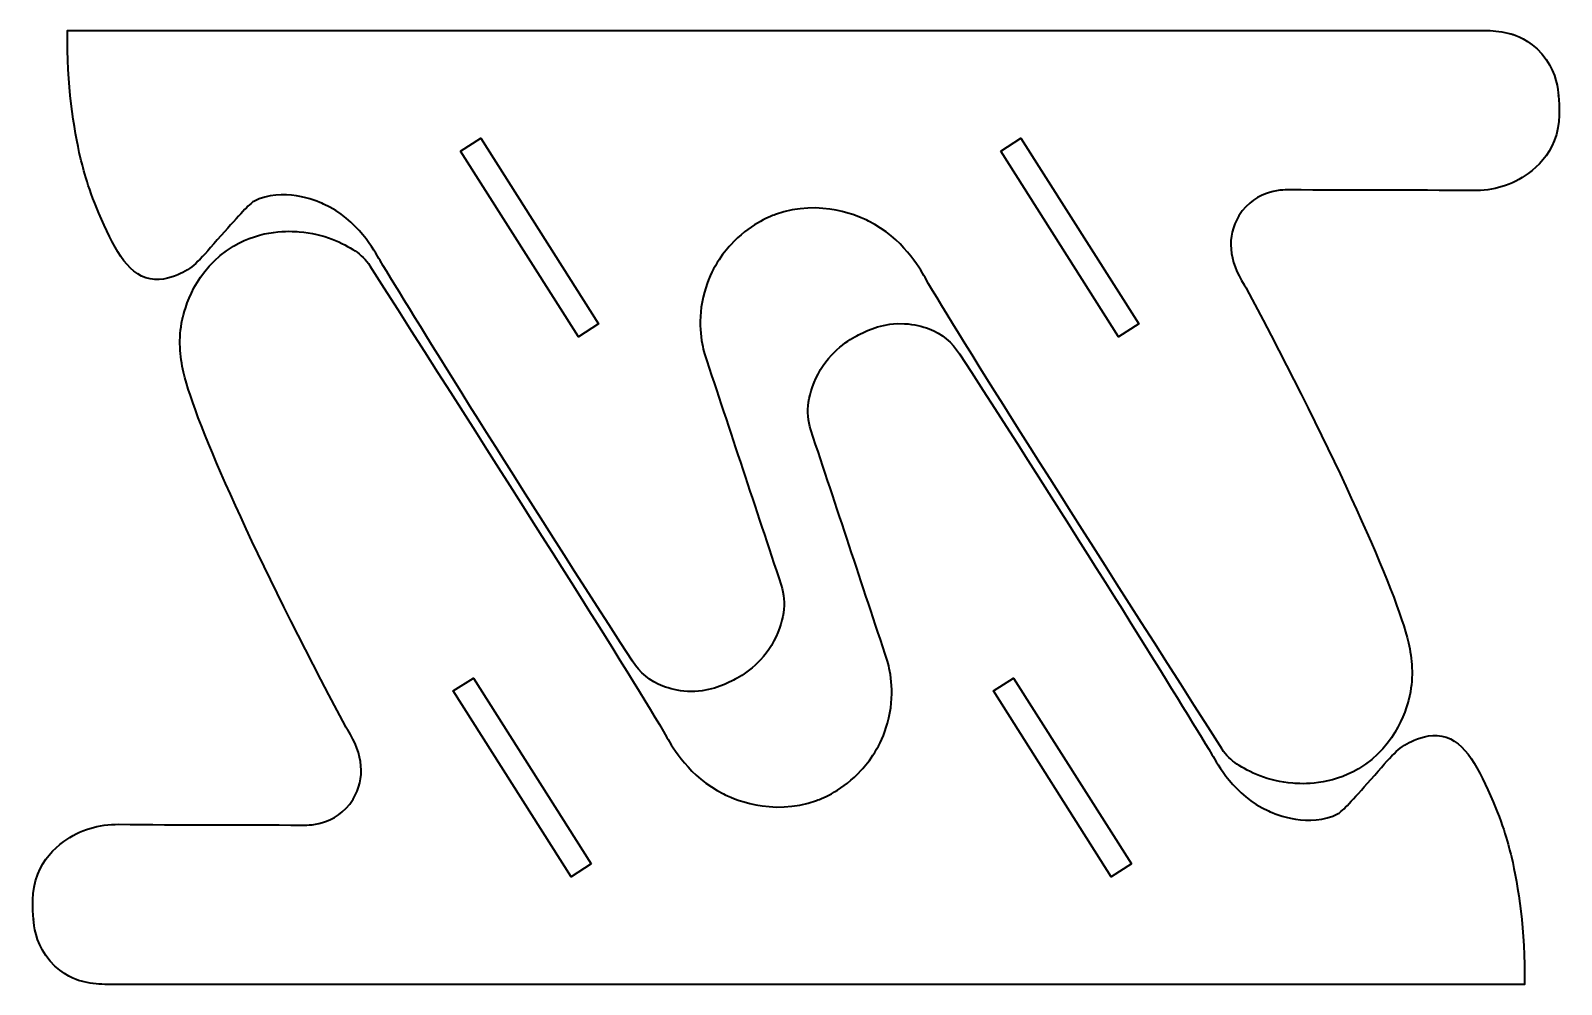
# Model space of a CAD drawing. Header units: inches. Extents: x 2 to 298, y -249 to 49.
# Drawn here: x 2.2 to 298.2, y -249.1 to -64.6 of the extents above; entities that cross this region are included whole.
import ezdxf

# ---------------------------------------------------------------- set-up
doc = ezdxf.new("R2010")
doc.units = ezdxf.units.IN
doc.header["$MEASUREMENT"] = 0
doc.layers.add('katman 1', color=7, linetype='Continuous')

# ---------------------------------------------------------------- blocks, each defined once
blk = doc.blocks.new('block 6')
at = {"layer": 'katman 1', "color": 7, "lineweight": 35, "true_color": 0xffffff}
for points in [[(110.6, -225.75), (106.68, -228.24), (83.89, -192.33), (87.82, -189.84), (110.6, -225.75)], [(215.05, -225.75), (211.13, -228.24), (188.35, -192.33), (192.27, -189.84), (215.05, -225.75)]]:
    blk.add_lwpolyline(points, dxfattribs=at)
blk.add_open_spline([(16.54, -249.06), (16.54, -249.06), (291.09, -249.06), (291.09, -249.06), (291.22, -238.48), (289.85, -230.13), (288.54, -224.42), (288.28, -223.29), (287.28, -219.01), (284.99, -213.76), (282.25, -207.47), (279.76, -201.97), (275.08, -201.06), (272.67, -200.58), (270.54, -201.51), (269.24, -202.07), (266.57, -203.23), (265.48, -204.8), (261.37, -209.44), (257.75, -213.51), (255.94, -215.55), (255.02, -216.04), (249.59, -218.94), (242.9, -216.14), (241.55, -215.53), (234.85, -212.53), (231.66, -206.32), (230.63, -204.61), (224.42, -194.31), (206.76, -165.69), (181.81, -127.12), (180.4, -124.95), (178.36, -123.26), (175.95, -122.32), (174.6, -121.8), (173.01, -121.4), (171.2, -121.3), (167.14, -121.08), (164.16, -122.53), (162.56, -123.33), (161.15, -124.04), (157.52, -125.92), (154.94, -130.19), (153.57, -132.45), (152.93, -134.68), (152.63, -136.49), (152.34, -138.28), (152.49, -140.12), (153.06, -141.84), (158.01, -156.75), (162.95, -171.66), (167.89, -186.58), (168.45, -188.6), (169.39, -193.12), (167.89, -198.52), (166.64, -203.04), (164.25, -206.09), (162.81, -207.66), (159.29, -211.51), (155.4, -213.06), (154.18, -213.5), (145.43, -216.7), (137.55, -212.93), (136.14, -212.23), (129.55, -208.92), (126.28, -203.15), (125.22, -201.31), (118.37, -189.39), (96.99, -155.93), (67.77, -110.12), (67.03, -108.96), (66.05, -107.97), (64.9, -107.21), (62.64, -105.74), (58.94, -103.88), (54.1, -103.52), (52.28, -103.38), (46.9, -103.05), (41.4, -106.31), (33.83, -110.81), (31.9, -118.63), (31.5, -120.54), (30.73, -124.19), (31.02, -127.6), (31.75, -130.7), (34.15, -140.89), (45.64, -166.34), (63.04, -199.14), (63.18, -199.4), (63.37, -199.62), (63.52, -199.87), (66.44, -204.57), (67.02, -209.21), (64.52, -213.25), (61.19, -218.61), (55.38, -218.27), (54.73, -218.26), (42.72, -218.17), (30.94, -218.27), (19.24, -218.11), (15.42, -218.06), (11.64, -219.18), (8.56, -221.43), (6.59, -222.88), (4.7, -224.9), (3.56, -227.73), (2.16, -231.15), (2.62, -234.53), (2.74, -236.43), (2.76, -236.65), (2.73, -236.23), (2.74, -236.43), (2.8, -237.76), (3.19, -240.75), (5.08, -243.47), (7.32, -246.71), (10.37, -247.93), (11.43, -248.3), (11.62, -248.35), (11.8, -248.4), (11.99, -248.45), (13.47, -248.86), (15, -249.06), (16.54, -249.06)], degree=3, knots=[0, 0, 0, 0, 1, 1, 1, 2, 2, 2, 3, 3, 3, 4, 4, 4, 5, 5, 5, 6, 6, 6, 7, 7, 7, 8, 8, 8, 9, 9, 9, 10, 10, 10, 11, 11, 11, 12, 12, 12, 13, 13, 13, 14, 14, 14, 15, 15, 15, 16, 16, 16, 17, 17, 17, 18, 18, 18, 19, 19, 19, 20, 20, 20, 21, 21, 21, 22, 22, 22, 23, 23, 23, 24, 24, 24, 25, 25, 25, 26, 26, 26, 27, 27, 27, 28, 28, 28, 29, 29, 29, 30, 30, 30, 31, 31, 31, 32, 32, 32, 33, 33, 33, 34, 34, 34, 35, 35, 35, 36, 36, 36, 37, 37, 37, 38, 38, 38, 39, 39, 39, 40, 40, 40, 41, 41, 41, 41], dxfattribs=at)
blk = doc.blocks.new('block 7')
at = {"layer": 'katman 1', "color": 7, "lineweight": 35, "true_color": 0xffffff}
for points in [[(85.32, -87.94), (89.24, -85.45), (112.02, -121.36), (108.1, -123.85), (85.32, -87.94)], [(189.77, -87.94), (193.69, -85.45), (216.48, -121.36), (212.55, -123.85), (189.77, -87.94)]]:
    blk.add_lwpolyline(points, dxfattribs=at)
blk.add_open_spline([(283.83, -64.63), (283.83, -64.63), (9.28, -64.63), (9.28, -64.63), (9.15, -75.22), (10.52, -83.57), (11.83, -89.27), (12.09, -90.4), (13.09, -94.68), (15.38, -99.94), (18.12, -106.22), (20.61, -111.73), (25.29, -112.64), (27.7, -113.11), (29.83, -112.19), (31.13, -111.62), (33.8, -110.46), (34.89, -108.89), (39, -104.26), (42.62, -100.18), (44.43, -98.15), (45.35, -97.65), (50.78, -94.75), (57.47, -97.56), (58.82, -98.16), (65.52, -101.16), (68.71, -107.37), (69.74, -109.08), (75.95, -119.38), (93.61, -148), (118.57, -186.58), (119.97, -188.75), (122.01, -190.44), (124.42, -191.37), (125.77, -191.89), (127.36, -192.3), (129.17, -192.4), (133.23, -192.62), (136.21, -191.17), (137.81, -190.36), (139.22, -189.65), (142.85, -187.77), (145.43, -183.51), (146.8, -181.24), (147.44, -179.02), (147.74, -177.2), (148.03, -175.41), (147.88, -173.58), (147.31, -171.86), (142.36, -156.94), (137.42, -142.03), (132.48, -127.12), (131.92, -125.1), (130.98, -120.57), (132.48, -115.18), (133.73, -110.66), (136.12, -107.6), (137.56, -106.04), (141.08, -102.19), (144.97, -100.64), (146.19, -100.19), (154.94, -97), (162.82, -100.76), (164.23, -101.46), (170.83, -104.77), (174.09, -110.54), (175.15, -112.39), (182, -124.3), (203.38, -157.76), (232.6, -203.58), (233.34, -204.74), (234.32, -205.73), (235.47, -206.48), (237.73, -207.96), (241.43, -209.81), (246.27, -210.18), (248.09, -210.31), (253.47, -210.64), (258.97, -207.38), (266.54, -202.89), (268.47, -195.07), (268.87, -193.16), (269.65, -189.51), (269.35, -186.09), (268.62, -183), (266.22, -172.8), (254.73, -147.36), (237.33, -114.55), (237.19, -114.3), (237, -114.07), (236.85, -113.82), (233.94, -109.13), (233.35, -104.49), (235.85, -100.45), (239.18, -95.08), (244.99, -95.43), (245.64, -95.43), (257.65, -95.52), (269.43, -95.43), (281.13, -95.58), (284.95, -95.63), (288.73, -94.52), (291.81, -92.26), (293.78, -90.82), (295.67, -88.79), (296.81, -85.97), (298.21, -82.55), (297.75, -79.16), (297.63, -77.26), (297.61, -77.04), (297.64, -77.47), (297.63, -77.26), (297.57, -75.94), (297.18, -72.95), (295.29, -70.22), (293.05, -66.99), (290, -65.77), (288.94, -65.4), (288.76, -65.34), (288.57, -65.29), (288.38, -65.24), (286.9, -64.84), (285.37, -64.63), (283.83, -64.63)], degree=3, knots=[0, 0, 0, 0, 1, 1, 1, 2, 2, 2, 3, 3, 3, 4, 4, 4, 5, 5, 5, 6, 6, 6, 7, 7, 7, 8, 8, 8, 9, 9, 9, 10, 10, 10, 11, 11, 11, 12, 12, 12, 13, 13, 13, 14, 14, 14, 15, 15, 15, 16, 16, 16, 17, 17, 17, 18, 18, 18, 19, 19, 19, 20, 20, 20, 21, 21, 21, 22, 22, 22, 23, 23, 23, 24, 24, 24, 25, 25, 25, 26, 26, 26, 27, 27, 27, 28, 28, 28, 29, 29, 29, 30, 30, 30, 31, 31, 31, 32, 32, 32, 33, 33, 33, 34, 34, 34, 35, 35, 35, 36, 36, 36, 37, 37, 37, 38, 38, 38, 39, 39, 39, 40, 40, 40, 41, 41, 41, 41], dxfattribs=at)

msp = doc.modelspace()

# ---------------------------------------------------------------- block references
at = {"layer": 'katman 1'}
for name in ['block 7', 'block 6']:
    msp.add_blockref(name, (0, 0), dxfattribs=at)

doc.saveas('drawing.dxf')
